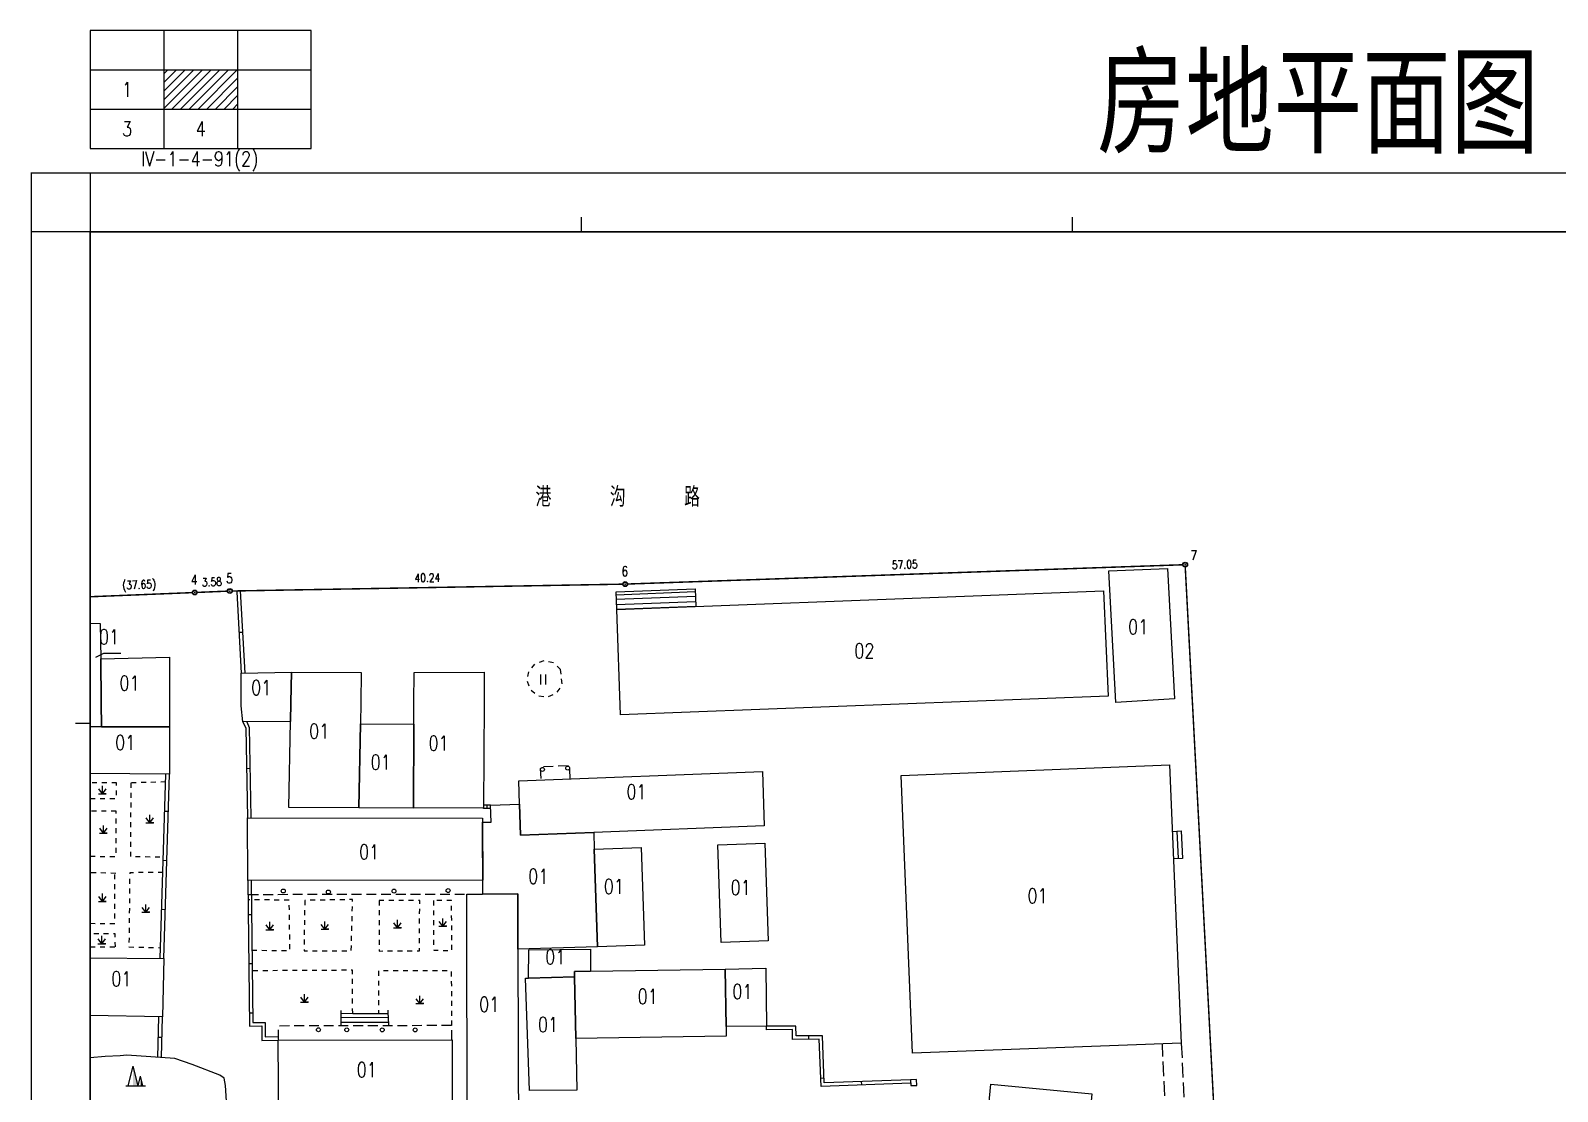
# Model space of a CAD drawing. Extents: x -9390 to -4743, y 24196 to 25839.
# Drawn here: x -7252.1 to -6941.2, y 25616.9 to 25832.9 of the extents above; entities that cross this region are included whole.
import ezdxf
from ezdxf.enums import TextEntityAlignment as Align

# ---------------------------------------------------------------- set-up
doc = ezdxf.new("R2010")
doc.units = 0
doc.header["$MEASUREMENT"] = 0
for name, pattern in [('X0', [4, 3, -1]), ('X5', [3, 2, -1]), ('X6', [2, 1, -1]), ('X87', [7, 5, -2])]:
    doc.linetypes.add(name, pattern=pattern)
doc.layers.get('0').update_dxf_attribs({"linetype": 'CONTINUOUS'})
for name, color, linetype in [('BOUND', 7, 'CONTINUOUS'), ('DLDW', 14, 'CONTINUOUS'), ('DLSS', 5, 'CONTINUOUS'), ('JMD', 6, 'CONTINUOUS'), ('JZD', 1, 'CONTINUOUS'), ('TK', 7, 'CONTINUOUS'), ('YZH', 2, 'CONTINUOUS'), ('ZBTZ', 5, 'CONTINUOUS')]:
    doc.layers.add(name, color=color, linetype=linetype)
doc.styles.add('HZ', font='rs', dxfattribs={"width": 0.8, "bigfont": 'hztxt'})
doc.styles.add('KHZ', font='rd.shx', dxfattribs={"width": 0.8, "bigfont": 'khz.shx'})
doc.linetypes.add('X4', pattern='A,0,-1e-09,[149,symbolx.shx,S=0.15,R=0,X=0,Y=0],-1.6', length=1.6)
doc.linetypes.add('X72', pattern='A,5,[150,symbolx.shx,S=1,R=0,X=0,Y=0],5', length=10)
doc.linetypes.add('X79', pattern='A,5,[150,symbolx.shx,S=1,R=0,X=0,Y=0],5,[149,symbolx.shx,S=0.25,R=0,X=0,Y=-0.5],1e-08', length=10)

# ---------------------------------------------------------------- blocks, each defined once
blk = doc.blocks.new('GC269')
at = {"linetype": 'CONTINUOUS'}
for p, q in [((-0.52, -1.07), (-0.52, 0.93)), ((0.48, -1.07), (0.48, 0.93))]:
    blk.add_line(p, q, dxfattribs=at)
blk = doc.blocks.new('GC124')
for p, q in [((0, -0.8), (-0.75, 0.2)), ((0, -0.8), (0, 0.8)), ((0, -0.8), (0.75, 0.2)), ((-0.8, -0.8), (0.75, -0.8)), ((0.8, -0.8), (0, -0.8))]:
    blk.add_line(p, q)
blk = doc.blocks.new('GC021')
for p, q in [((-1.5, 0), (-0.5, 4)), ((0.5, 0), (-0.5, 4)), ((-2, 0), (2, 0)), ((0.5, 0), (1, 2)), ((1.5, 0), (1, 2))]:
    blk.add_line(p, q)
for points in [[(-0.5, 4), (0.5, 0), (-0.5, 0)], [(1, 2), (1.5, 0), (1, 0)]]:
    blk.add_solid(points)
blk = doc.blocks.new('A$C66C8112C')
at = {"linetype": 'CONTINUOUS'}
for p, q in [((12.15, 424.15), (12.15, 0.15)), ((12.15, 424.15), (12.15, 0.15)), ((524.15, 412.15), (0.15, 412.15)), ((524.15, 412.15), (0.15, 412.15))]:
    blk.add_line(p, q, dxfattribs=at)
at = {"linetype": 'CONTINUOUS', "const_width": 0.3, "flags": 128}
blk.add_lwpolyline([(0.15, 0.15), (524.15, 0.15), (524.15, 424.15), (0.15, 424.15)], close=True, dxfattribs=at)
at = {"linetype": 'CONTINUOUS', "flags": 128}
for points in [[(112.15, 412.15), (112.15, 415.15)], [(212.15, 412.15), (212.15, 415.15)], [(9.15, 312.15), (12.15, 312.15)]]:
    blk.add_lwpolyline(points, dxfattribs=at)

msp = doc.modelspace()

# ---------------------------------------------------------------- linework, layer by layer
at = {"linetype": 'CONTINUOUS', "flags": 128}
msp.add_lwpolyline([(-7238.83, 25705.27), (-7237.18, 25706.07), (-7233.75, 25706.07)], dxfattribs=at)
at = {"layer": 'BOUND', "linetype": 'CONTINUOUS', "flags": 128}
msp.add_lwpolyline([(-7116.78, 25719.23), (-7116.64, 25715.63), (-7132.75, 25715.01), (-7132.89, 25718.61)], close=True, dxfattribs=at)
at = {"layer": 'DLDW', "linetype": 'X4', "flags": 128}
msp.add_lwpolyline([(-7189.69, 25545.72), (-7197.13, 25546.13), (-7201.94, 25546.78), (-7202.03, 25563.34), (-7202.19, 25576.42), (-7202.44, 25580.48), (-7202.44, 25582.33), (-7202.56, 25585.37), (-7203.43, 25591.79), (-7203.55, 25594.33), (-7203.68, 25595.66), (-7204.43, 25596.36), (-7204.94, 25598.77), (-7205.94, 25600.49), (-7206.39, 25600.99), (-7207.02, 25601.69), (-7208.6, 25602.9), (-7209.29, 25603.92), (-7211.63, 25607.29), (-7211.88, 25608.17), (-7212.12, 25613.82), (-7212.43, 25618.08), (-7212.68, 25619.6), (-7213.57, 25620.17), (-7219.2, 25622.34), (-7222.74, 25623.55), (-7232.49, 25624.26), (-7233.82, 25624.14), (-7236.92, 25624.01), (-7239.95, 25623.72)], dxfattribs=at)
at = {"layer": 'DLSS', "linetype": 'X6', "flags": 128}
msp.add_lwpolyline([(-7144.18, 25702.76), (-7145.61, 25704.12), (-7147.54, 25704.55), (-7149.41, 25703.93), (-7150.7, 25702.43), (-7151.04, 25700.49), (-7150.32, 25698.65), (-7148.76, 25697.43), (-7146.8, 25697.2), (-7145, 25698), (-7143.86, 25699.62)], close=True, dxfattribs=at)
for points in [[(-7234.57, 25679.68), (-7239.95, 25679.73)], [(-7239.95, 25676.48), (-7234.6, 25676.51), (-7234.57, 25679.68)], [(-7231.68, 25679.68), (-7231.77, 25664.7), (-7225.04, 25664.63)], [(-7224.58, 25679.89), (-7231.68, 25679.68)], [(-7234.67, 25673.91), (-7239.95, 25673.91)], [(-7239.95, 25664.75), (-7234.68, 25664.71), (-7234.67, 25673.91)], [(-7234.76, 25661.27), (-7239.95, 25661.4)], [(-7239.95, 25651.1), (-7234.97, 25651.05), (-7234.95, 25661.27)], [(-7225.14, 25661.45), (-7231.91, 25661.4), (-7232.06, 25646.59)], [(-7207, 25645.62), (-7199.27, 25645.55), (-7199.44, 25655.79), (-7207.67, 25655.91)], [(-7196.27, 25655.77), (-7196.42, 25645.48), (-7186.8, 25645.47), (-7186.52, 25655.94), (-7196.27, 25655.77)], [(-7181.14, 25655.75), (-7181.1, 25645.46), (-7172.93, 25645.52), (-7172.85, 25655.77), (-7181.14, 25655.75)], [(-7170.06, 25655.73), (-7170.02, 25645.64), (-7166.29, 25645.51), (-7166.39, 25655.73), (-7170.06, 25655.73)], [(-7234.82, 25646.29), (-7234.9, 25648.97), (-7239.95, 25648.97)], [(-7239.95, 25646.29), (-7234.82, 25646.29)], [(-7232.06, 25646.29), (-7225.61, 25646.13)], [(-7186.51, 25632.77), (-7186.56, 25641.54), (-7206.95, 25641.43)], [(-7166.34, 25630.29), (-7166.36, 25641.39), (-7181.27, 25641.41), (-7181.25, 25632.77)]]:
    msp.add_lwpolyline(points, dxfattribs=at)
at = {"layer": 'JMD', "linetype": 'CONTINUOUS'}
for points in [[(-7032.57, 25722.86), (-7020.61, 25723.33), (-7019.17, 25696.77), (-7031.12, 25696.08)], [(-7132.75, 25715.01), (-7033.63, 25718.81), (-7032.71, 25697.34), (-7131.96, 25693.54)], [(-7237.72, 25696.08), (-7237.78, 25704.96), (-7223.78, 25705.29), (-7223.8, 25696.08), (-7223.81, 25691.1), (-7234.82, 25691.12), (-7237.46, 25691.13), (-7237.65, 25691.13)], [(-7209.23, 25696.08), (-7209.19, 25702), (-7198.98, 25702.24), (-7199.1, 25696.08), (-7199.17, 25692.17), (-7208.86, 25692.14), (-7209.24, 25695.38)], [(-7184.86, 25696.08), (-7184.94, 25691.68), (-7185.25, 25674.59), (-7199.49, 25674.68), (-7199.17, 25692.17), (-7199.1, 25696.08), (-7198.98, 25702.24), (-7184.75, 25702.16)], [(-7174.03, 25696.08), (-7174.01, 25702.15), (-7159.75, 25702.21), (-7159.77, 25696.08), (-7159.86, 25674.62), (-7174.12, 25674.55), (-7174.05, 25691.64)], [(-7185.25, 25674.59), (-7184.94, 25691.68), (-7174.05, 25691.64), (-7174.12, 25674.55)], [(-7152.7, 25680.1), (-7103.07, 25682.04), (-7102.7, 25670.97), (-7137.44, 25669.61), (-7152.34, 25669.02), (-7152.55, 25675.36)], [(-7074.8, 25681.22), (-7020.18, 25683.35), (-7017.8, 25626.7), (-7072.52, 25624.67)], [(-7160.09, 25671.72), (-7158.32, 25671.72), (-7158.43, 25675.16), (-7152.55, 25675.36), (-7152.34, 25669.02), (-7137.44, 25669.61), (-7137.33, 25666.22), (-7136.68, 25646.34), (-7152.87, 25645.86), (-7152.9, 25657.11), (-7159.98, 25657.05)], [(-7207.95, 25672.6), (-7160.09, 25672.54), (-7160.09, 25671.72), (-7160, 25659.91), (-7207.85, 25659.84)], [(-7137.33, 25666.22), (-7127.75, 25666.54), (-7127.08, 25646.66), (-7136.68, 25646.34)], [(-7112.16, 25667.06), (-7102.56, 25667.39), (-7101.9, 25647.5), (-7111.49, 25647.18)], [(-7163.29, 25657.06), (-7160.06, 25657.05), (-7152.9, 25657.11), (-7152.87, 25645.86), (-7152.75, 25606.64), (-7163.2, 25606.59)], [(-7150.72, 25639.9), (-7150.65, 25645.68), (-7138.11, 25645.85), (-7138.06, 25641.35), (-7141.35, 25641.29), (-7141.35, 25640.21)], [(-7151.35, 25639.9), (-7150.72, 25639.9), (-7141.35, 25640.21), (-7141.06, 25627.64), (-7140.89, 25617.16), (-7150.51, 25617.05)], [(-7141.35, 25640.21), (-7141.35, 25641.29), (-7138.06, 25641.35), (-7110.64, 25641.76), (-7110.47, 25630.07), (-7110.48, 25628.11), (-7141.06, 25627.64)], [(-7110.64, 25641.76), (-7102.41, 25641.94), (-7102.24, 25630.13), (-7110.47, 25630.07)], [(-7201.71, 25627.33), (-7166.26, 25627.35), (-7166.23, 25609.26), (-7201.56, 25609.49)], [(-7036.03, 25616.39), (-7036.88, 25606.43), (-7057.52, 25608.36), (-7056.59, 25618.32)]]:
    msp.add_lwpolyline(points, close=True, dxfattribs=at)
for points in [[(-7239.95, 25712.18), (-7237.95, 25712.16), (-7237.78, 25704.96), (-7237.72, 25696.08)], [(-7237.72, 25696.08), (-7237.65, 25691.13), (-7239.95, 25691.14)], [(-7239.95, 25691.14), (-7237.65, 25691.13), (-7237.46, 25691.13), (-7234.82, 25691.12), (-7223.81, 25691.1), (-7223.83, 25681.45), (-7239.95, 25681.58)], [(-7239.95, 25644.04), (-7224.98, 25643.93), (-7225.26, 25632.06), (-7239.95, 25632.31)]]:
    msp.add_lwpolyline(points, dxfattribs=at)
at = {"layer": 'JZD', "linetype": 'X87', "const_width": 0.3, "flags": 128}
for points in [[(-7130.54, 25720.18), (-7017.52, 25724.1)], [(-7016.99, 25723.62), (-6999.43, 25391.87)]]:
    msp.add_lwpolyline(points, dxfattribs=at)
at = {"layer": 'JZD', "linetype": 'CONTINUOUS', "const_width": 0.3, "flags": 128}
for points in [[(-7239.95, 25717.59), (-7219.17, 25718.43)], [(-7218.18, 25718.47), (-7212.01, 25718.73)], [(-7211.01, 25718.76), (-7131.54, 25720.15)]]:
    msp.add_lwpolyline(points, dxfattribs=at)
at = {"layer": 'JZD', "linetype": 'X72', "flags": 128}
msp.add_lwpolyline([(-7239.95, 25717.59), (-7219.17, 25718.43)], dxfattribs=at)
at = {"layer": 'JZD', "linetype": 'X79', "flags": 128}
msp.add_lwpolyline([(-7211.01, 25718.76), (-7131.54, 25720.15)], dxfattribs=at)
at = {"layer": 'JZD', "linetype": 'CONTINUOUS'}
for centre, radius in [((-7017.02, 25724.11), 0.5), ((-7017.02, 25724.11), 0.4), ((-7017.02, 25724.11), 0.4), ((-7017.02, 25724.11), 0.4), ((-7218.67, 25718.45), 0.5), ((-7218.67, 25718.45), 0.4), ((-7218.67, 25718.45), 0.4), ((-7211.51, 25718.75), 0.5), ((-7211.51, 25718.75), 0.4), ((-7211.51, 25718.75), 0.4), ((-7131.04, 25720.16), 0.5), ((-7131.04, 25720.16), 0.4)]:
    msp.add_circle(centre, radius, dxfattribs=at)
at = {"layer": 'JZD', "color": 7, "linetype": 'CONTINUOUS'}
msp.add_point((-7017.02, 25724.11), dxfattribs=at)
msp.add_point((-7017.02, 25724.11), dxfattribs=at)
msp.add_point((-7017.02, 25724.11), dxfattribs=at)
at = {"layer": 'JZD', "linetype": 'CONTINUOUS'}
for p in [(-7218.67, 25718.45), (-7218.67, 25718.45), (-7218.67, 25718.45), (-7211.51, 25718.75), (-7211.51, 25718.75), (-7211.51, 25718.75), (-7131.04, 25720.16), (-7131.04, 25720.16)]:
    msp.add_point(p, dxfattribs=at)
at = {"layer": 'TK', "linetype": 'CONTINUOUS'}
for p, q in [((-7224.95, 25832.87), (-7224.95, 25808.87)), ((-7209.95, 25832.87), (-7209.95, 25808.87)), ((-7239.95, 25824.87), (-7194.95, 25824.87)), ((-7224.95, 25816.99), (-7217.07, 25824.87)), ((-7224.95, 25818.76), (-7218.84, 25824.87)), ((-7224.95, 25820.53), (-7220.61, 25824.87)), ((-7224.95, 25822.3), (-7222.38, 25824.87)), ((-7224.95, 25824.06), (-7224.14, 25824.87)), ((-7223.31, 25816.87), (-7215.31, 25824.87)), ((-7221.54, 25816.87), (-7213.54, 25824.87)), ((-7219.77, 25816.87), (-7211.77, 25824.87)), ((-7218, 25816.87), (-7210, 25824.87)), ((-7216.24, 25816.87), (-7209.95, 25823.15)), ((-7214.47, 25816.87), (-7209.95, 25821.39)), ((-7212.7, 25816.87), (-7209.95, 25819.62)), ((-7210.93, 25816.87), (-7209.95, 25817.85)), ((-7239.95, 25816.87), (-7194.95, 25816.87)), ((-7239.95, 25791.87), (-6739.95, 25791.87)), ((-7239.95, 25391.87), (-7239.95, 25791.87))]:
    msp.add_line(p, q, dxfattribs=at)
at = {"layer": 'TK', "linetype": 'CONTINUOUS', "flags": 128}
msp.add_lwpolyline([(-7239.95, 25808.87), (-7194.95, 25808.87), (-7194.95, 25832.87), (-7239.95, 25832.87)], close=True, dxfattribs=at)
at = {"layer": 'YZH', "linetype": 'CONTINUOUS', "flags": 128}
for points in [[(-7210.1, 25718.58), (-7209.19, 25702)], [(-7132.75, 25715.01), (-7132.89, 25718.61)], [(-7132.87, 25718.01), (-7116.76, 25718.63)], [(-7116.72, 25717.63), (-7132.83, 25717.01)], [(-7116.78, 25719.23), (-7116.64, 25715.63)], [(-7132.79, 25716.01), (-7116.68, 25716.63)], [(-7208.95, 25710.33), (-7209.65, 25710.29)], [(-7208.86, 25692.14), (-7208.26, 25690.81), (-7207.95, 25672.6)], [(-7225.68, 25643.95), (-7224.53, 25681.47)], [(-7224.98, 25643.93), (-7223.83, 25681.45)], [(-7207.42, 25682.59), (-7208.12, 25682.58)], [(-7158.43, 25675.16), (-7159.86, 25675.15)], [(-7159.85, 25674.45), (-7159.86, 25674.62)], [(-7158.43, 25674.46), (-7159.85, 25674.45)], [(-7159.14, 25674.46), (-7159.15, 25675.16)], [(-7224.76, 25673.94), (-7224.06, 25673.92)], [(-7019.61, 25669.81), (-7017.81, 25669.9)], [(-7018.36, 25664.27), (-7018.61, 25669.87)], [(-7017.81, 25669.9), (-7017.55, 25664.31)], [(-7225.06, 25663.94), (-7224.37, 25663.92)], [(-7017.55, 25664.31), (-7019.37, 25664.23)], [(-7207.85, 25659.84), (-7207.53, 25630.18), (-7205.04, 25630.21), (-7204.98, 25627.27), (-7201.71, 25627.33)], [(-7207.15, 25659.85), (-7206.84, 25630.89), (-7204.33, 25630.92), (-7204.35, 25627.98), (-7201.73, 25628.03)], [(-7225.37, 25653.95), (-7224.67, 25653.93)], [(-7207.08, 25652.82), (-7207.78, 25652.82)], [(-7206.97, 25642.82), (-7207.67, 25642.82)], [(-7226.15, 25623.77), (-7225.96, 25632.08)], [(-7225.45, 25623.75), (-7225.26, 25632.06)], [(-7206.86, 25632.82), (-7207.56, 25632.82)], [(-7188.85, 25630.24), (-7188.85, 25631), (-7188.85, 25631.89), (-7188.85, 25632.78), (-7188.85, 25633.35)], [(-7188.85, 25632.78), (-7186.51, 25632.77), (-7181.25, 25632.77), (-7179.29, 25632.76)], [(-7188.85, 25631.89), (-7179.23, 25632)], [(-7188.85, 25631), (-7179.23, 25630.99)], [(-7179.17, 25630.29), (-7179.23, 25632), (-7179.29, 25632.76), (-7179.29, 25633.4)], [(-7226.05, 25627.92), (-7225.35, 25627.9)], [(-7072.91, 25619.25), (-7090.48, 25618.61), (-7090.83, 25628.2), (-7096.23, 25628.17), (-7096.25, 25630.17), (-7102.24, 25630.13)], [(-7102.24, 25629.43), (-7102.24, 25630.13)], [(-7072.88, 25618.55), (-7091.15, 25617.88), (-7091.51, 25627.5), (-7096.93, 25627.46), (-7096.94, 25629.46), (-7102.24, 25629.43)], [(-7093.6, 25627.48), (-7093.61, 25628.18)], [(-7091.21, 25619.6), (-7090.51, 25619.62)], [(-7082.87, 25618.19), (-7082.9, 25618.89)]]:
    msp.add_lwpolyline(points, dxfattribs=at)
at = {"layer": 'YZH', "linetype": 'CONTINUOUS'}
for points in [[(-7209.41, 25718.79), (-7208.49, 25702.01)], [(-7208.09, 25692.14), (-7207.56, 25690.96), (-7207.25, 25672.62)]]:
    msp.add_lwpolyline(points, dxfattribs=at)
at = {"layer": 'YZH', "linetype": 'X5', "flags": 128}
for points in [[(-7142.22, 25680.51), (-7142.32, 25683.17), (-7148.32, 25682.93), (-7148.21, 25680.27)], [(-7207.85, 25659.84), (-7207.87, 25656.99), (-7183.8, 25657.02), (-7163.29, 25657.06)], [(-7166.32, 25627.35), (-7166.34, 25630.29), (-7181.7, 25630.23), (-7201.64, 25630.19), (-7201.71, 25627.33)]]:
    msp.add_lwpolyline(points, dxfattribs=at)
at = {"layer": 'YZH', "linetype": 'X0', "flags": 128}
msp.add_lwpolyline([(-7017.8, 25626.7), (-7015.02, 25571.26), (-7018.89, 25571.43), (-7021.65, 25626.55)], dxfattribs=at)
at = {"layer": 'YZH', "linetype": 'CONTINUOUS', "flags": 128}
msp.add_lwpolyline([(-7071.71, 25619.3), (-7072.91, 25619.25), (-7072.86, 25618.05), (-7071.66, 25618.1)], close=True, dxfattribs=at)
at = {"layer": 'YZH', "linetype": 'CONTINUOUS'}
for centre in [(-7147.88, 25682.43), (-7142.73, 25682.7), (-7200.64, 25657.68), (-7191.46, 25657.47), (-7178.1, 25657.65), (-7167.08, 25657.76), (-7193.48, 25629.42), (-7187.72, 25629.41), (-7180.5, 25629.4), (-7173.79, 25629.39)]:
    msp.add_circle(centre, 0.4, dxfattribs=at)

# ---------------------------------------------------------------- block references
at = {"layer": 'DLDW', "linetype": 'CONTINUOUS'}
msp.add_blockref('GC021', (-7230.71, 25618), dxfattribs=at)
at = {"layer": 'TK', "linetype": 'CONTINUOUS'}
msp.add_blockref('A$C66C8112C', (-7252.1, 25379.72), dxfattribs=at)
at = {"layer": 'ZBTZ', "linetype": 'CONTINUOUS'}
for name, p in [('GC269', (-7147.66, 25700.81)), ('GC124', (-7237.47, 25678.26)), ('GC124', (-7237.27, 25670.24)), ('GC124', (-7227.8, 25672.37)), ('GC124', (-7237.47, 25656.36)), ('GC124', (-7228.64, 25654.14)), ('GC124', (-7203.38, 25650.58)), ('GC124', (-7192.15, 25650.68)), ('GC124', (-7177.39, 25651.01)), ('GC124', (-7168.15, 25651.29)), ('GC124', (-7237.57, 25647.74)), ('GC124', (-7196.33, 25635.87)), ('GC124', (-7172.82, 25635.55))]:
    msp.add_blockref(name, p, dxfattribs=at)

# ---------------------------------------------------------------- texts
at = {"color": 7, "linetype": 'CONTINUOUS', "style": 'HZ', "width": 0.8}
msp.add_text('IV-1-4-91(2)', height=3, dxfattribs=at).set_placement((-7229.6, 25805.23))
at = {"layer": 'JMD', "linetype": 'CONTINUOUS', "style": 'HZ', "width": 0.8}
for p in [(-7024.53, 25709.95), (-7234.06, 25707.92), (-7229.9, 25698.52), (-7203.07, 25697.58), (-7191.27, 25688.72), (-7230.76, 25686.39), (-7166.96, 25686.28), (-7178.74, 25682.42), (-7126.68, 25676.39), (-7131.27, 25657.09), (-7105.45, 25656.9), (-7045.01, 25655.18), (-7143.19, 25642.75), (-7231.55, 25638.32), (-7124.38, 25634.73), (-7105.1, 25635.69), (-7156.65, 25633.1), (-7144.67, 25628.98), (-7181.59, 25619.8)]:
    msp.add_text('01', height=3, dxfattribs=at).set_placement(p, align=Align.RIGHT)
for s, p in [('02', (-7082.32, 25706.56)), ('01', (-7183.17, 25665.63)), ('01', (-7148.71, 25660.67))]:
    msp.add_text(s, height=3, dxfattribs=at).set_placement(p, align=Align.MIDDLE)
at = {"layer": 'JZD', "color": 0, "linetype": 'CONTINUOUS', "style": 'HZ', "width": 0.8}
msp.add_text('港     沟     路', height=4, dxfattribs=at).set_placement((-7132.54, 25738.13), align=Align.MIDDLE)
at = {"layer": 'JZD', "linetype": 'CONTINUOUS', "style": 'HZ', "width": 0.8}
for s, p in [('7', (-7015.26, 25726.03)), ('4', (-7218.78, 25721.05)), ('5', (-7211.59, 25721.35)), ('6', (-7131.11, 25722.76))]:
    msp.add_text(s, height=2, dxfattribs=at).set_placement(p, align=Align.MIDDLE)
at = {"layer": 'JZD', "color": 7, "linetype": 'CONTINUOUS', "style": 'HZ', "width": 0.8}
for s, rotation, p in [('57.05', 1.986, (-7074.1, 25724.14)), ('(37.65)', 2.3197, (-7230, 25719.93)), ('3.58', 2.4146, (-7215.18, 25720.6)), ('40.24', 1.0024, (-7171.31, 25721.46))]:
    msp.add_text(s, height=1.7, rotation=rotation, dxfattribs=at).set_placement(p, align=Align.MIDDLE)
at = {"layer": 'TK', "linetype": 'CONTINUOUS'}
for s, height, style, width, p in [('房地平面图', 20, 'KHZ', 1.25, (-6989.95, 25818.87)), ('1', 3, 'HZ', 0.8, (-7232.45, 25820.87)), ('3', 3, 'HZ', 0.8, (-7232.45, 25812.87)), ('4', 3, 'HZ', 0.8, (-7217.45, 25812.87))]:
    msp.add_text(s, height=height, dxfattribs=dict(at, style=style, width=width)).set_placement(p, align=Align.MIDDLE)

doc.saveas('drawing.dxf')
